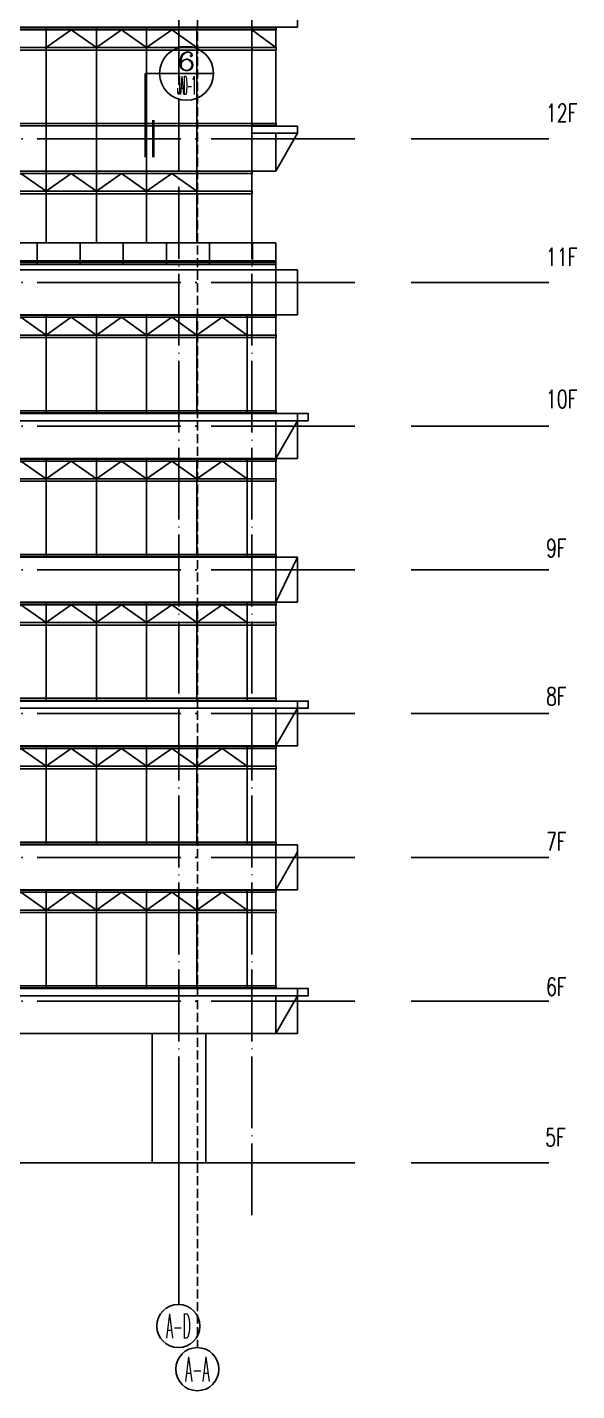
# Model space of a CAD drawing. Extents: x 1980812 to 2578970, y -669191 to 284498.
# Drawn here: x 2520487 to 2535793, y -323333 to -285390 of the extents above; entities that cross this region are included whole.
import ezdxf
from ezdxf.enums import TextEntityAlignment as Align

# ---------------------------------------------------------------- set-up
doc = ezdxf.new("R2010")
doc.units = 0
doc.header["$LTSCALE"] = 1000
doc.header["$MEASUREMENT"] = 0
for name, pattern in [('CONTINOUS', [0]), ('DASH', [0.35, 0.25, -0.1]), ('DOTE', [2.4200000000000004, 2, -0.2, 0.02, -0.2])]:
    doc.linetypes.add(name, pattern=pattern)
for name, color, linetype in [('0-立面(轮廓)', 63, 'CONTINOUS'), ('7-LM结构线、轮廓线', 40, 'Continuous'), ('8', 8, 'Continuous'), ('ALUM', 157, 'Continuous'), ('AXIS', 3, 'Continuous'), ('AXIS_TEXT', 7, 'Continuous'), ('CURTWALL', 2, 'Continuous'), ('DIM_ELEV', 3, 'Continuous'), ('dote', 1, 'DOTE'), ('ELEV-4', 157, 'Continuous'), ('GLASS', 230, 'Continuous'), ('hatch', 8, 'Continuous'), ('PJ', 4, 'Continuous'), ('PUB_DIM', 3, 'Continuous'), ('WALL', 4, 'Continuous'), ('柱网', 1, 'DOTE'), ('节点', 3, 'Continuous')]:
    doc.layers.add(name, color=color, linetype=linetype)
doc.styles.add('_TCH_AXIS', font='COMPLEX', dxfattribs={"bigfont": 'GBCBIG'})
doc.styles.add('COMP', font='COMPLEX.shx', dxfattribs={"bigfont": 'hztxt'})
doc.styles.add('COMPLEX', font='COMPLEX')
doc.styles.add('HZTXTW', font='txtw.shx', dxfattribs={"width": 0.6, "bigfont": 'hztxtw.shx'})

# ---------------------------------------------------------------- blocks, each defined once
blk = doc.blocks.new('_AXISO')
blk.add_circle((2.84e-14, 0), 0.5000000000000001)
at = {"layer": 'AXIS_TEXT', "style": 'COMPLEX', "width": 1.041666666666784}
blk.add_attdef('A', text='', height=0.5600000000000002, dxfattribs=at).set_placement((-0.2499999999999716, -0.2799999999999727), (0.2500000000000853, -0.279999999999859), align=Align.FIT)
blk = doc.blocks.new('A$C2D00731E')
at = {"layer": 'hatch'}
h = blk.add_hatch(dxfattribs=at)
h.set_pattern_fill('PLAST', color=256, scale=30, style=0, double=1)
h.set_pattern_definition([(0, (-1544235.04309187, -1109854.578601893), (0, 95.25), []), (0, (-1544235.04309187, -1109842.672351893), (0, 95.25), []), (0, (-1544235.04309187, -1109830.766101893), (0, 95.25), [])])
h.paths.add_polyline_path([(8450.000229231082, -70.00000314530917), (9850.00022919802, -70.00000314530917), (9850.00022919802, -565.000004848931), (8450.000229231082, -565.000004848931)])
at = {"layer": '0-立面(轮廓)', "color": 2}
blk.add_line((1.465901732444763e-06, -2000.002531990409), (7050.000229232013, -2000.00000089407), dxfattribs=at)
at = {"layer": '8'}
for p, q in [((-9.999999988358468, -15.00000012619421), (-10.00000000139698, -70.00000012665987)), ((1.629814505577087e-08, -15.00000012898818), (-9.999999983701855, -15.00000012665987)), ((2.328306436538696e-09, -70.00000012945384), (-9.999999997671694, -70.00000012712553)), ((0, -15.00000012898818), (0, -1.597218215465546e-07)), ((2.328306436538696e-09, -565.0000018088613), (0, -70.00000012945384)), ((1450.000309366267, -1.597218215465546e-07), (1450.000309366267, -2000.002531990176)), ((2849.999947452918, -3.138557076454163e-07), (2849.999947452918, -2000.002531990409)), ((4250.000229516998, -4.67989593744278e-07), (4250.000229516998, -2000.002531990409)), ((5650.000229231082, -6.221234798431396e-07), (5650.000229231082, -2000.002531990176)), ((7050.000229231082, -7.762573659420013e-07), (7050.000229231082, -2750.000000888249)), ((8450.000229231082, -9.30391252040863e-07), (8450.000229231082, -2750.000001035631)), ((9850.000229231082, -1.084525138139725e-06), (9850.000229231082, -2750.000001183013)), ((11250.00022923108, -1.238659024238586e-06), (11250.00022923108, -2750.000001330394)), ((12650.00022923108, -1.392792910337448e-06), (12650.00022923108, -2750.000001477776)), ((14050.00022923108, -1.54692679643631e-06), (14050.00022923108, -2750.000001625391)), ((15450.00022923108, -1.701060682535172e-06), (15450.00022923108, -2750.000001772773)), ((16850.00022923108, -1.855194568634033e-06), (16850.00022923108, -2750.000001920154)), ((18250.00022923108, -2.009328454732895e-06), (18250.00022923108, -2750.000002067536)), ((19650.00022923108, -2.16369517147541e-06), (19650.00022923108, -2750.000002214918)), ((21050.00022923108, -2.317829057574272e-06), (21050.00022923108, -2750.000002362533)), ((22450.00022923108, -2.471962943673134e-06), (22450.00022923108, -2750.000002509914)), ((23850.00022923108, -2.626096829771996e-06), (23850.00022923108, -2750.000002657296)), ((25250.00022923108, -2.780230715870857e-06), (25250.00022923108, -2750.000002804678)), ((26650.00022923108, -2.934364601969719e-06), (26650.00022923108, -2750.00000295206)), ((28050.00019601453, -3.088498488068581e-06), (28050.00019601453, -2750.000003099442)), ((-9.999999988358468, -565.0000018060673), (-10.00000000139698, -635.0000018060673)), ((1.629814505577087e-08, -565.0000018088613), (-9.999999983701855, -565.000001806533)), ((2.328306436538696e-09, -635.0000018088613), (-9.999999997671694, -635.000001806533)), ((9.313225746154785e-10, -2000.002531990409), (2.328306436538696e-09, -635.0000018088613)), ((1.464970409870148e-06, -2550.001899237279), (7050.000229231082, -2549.999368134886))]:
    blk.add_line(p, q, dxfattribs=at)
for points in [[(2850.000196014531, -565.0000048256479), (2150.000212622806, -70.00000314507633), (1450.000229231082, -565.0000048256479)], [(4250.000196014531, -565.0000048256479), (3550.000212622806, -70.00000314507633), (2850.000229231082, -565.0000048256479)], [(5650.000196014531, -565.0000048256479), (4950.000212622806, -70.00000314507633), (4250.000229231082, -565.0000048256479)], [(7050.000196014531, -565.0000048256479), (6350.000212622806, -70.00000314507633), (5650.000229231082, -565.0000048256479)], [(11250.00019601453, -565.0000048256479), (10550.00021262281, -70.00000314507633), (9850.000229231082, -565.0000048256479)], [(12650.00019601453, -565.0000048256479), (11950.00021262281, -70.00000314507633), (11250.00022923108, -565.0000048256479)], [(14050.00019601453, -565.0000048256479), (13350.00021262281, -70.00000314507633), (12650.00022923108, -565.0000048256479)], [(15450.00019601453, -565.0000048256479), (14750.00021262281, -70.00000314507633), (14050.00022923108, -565.0000048256479)], [(16850.00019601453, -565.0000048256479), (16150.00021262281, -70.00000314507633), (15450.00022923108, -565.0000048256479)], [(18250.00019601453, -565.0000048256479), (17550.00021262281, -70.00000314507633), (16850.00022923108, -565.0000048256479)], [(19650.00019601453, -565.0000048256479), (18950.00021262281, -70.00000314507633), (18250.00022923108, -565.0000048256479)], [(21050.00019601453, -565.0000048256479), (20350.00021262281, -70.00000314507633), (19650.00022923108, -565.0000048256479)], [(22450.00019601453, -565.0000048256479), (21750.00021262281, -70.00000314507633), (21050.00022923108, -565.0000048256479)], [(23850.00019601453, -565.0000048256479), (23150.00021262281, -70.00000314507633), (22450.00022923108, -565.0000048256479)], [(25250.00019601453, -565.0000048256479), (24550.00021262281, -70.00000314507633), (23850.00022923108, -565.0000048256479)], [(26650.00019601453, -565.0000048256479), (25950.00021262281, -70.00000314507633), (25250.00022923108, -565.0000048256479)], [(28050.00019601453, -565.0000048256479), (27350.00021262281, -70.00000314507633), (26650.00022923108, -565.0000048256479)]]:
    blk.add_lwpolyline(points, dxfattribs=at)
at = {"layer": 'ALUM'}
for p, q in [((670.0000039357692, -15.00000314577483), (28849.99996622838, -15.00000314577483)), ((670.0000039357692, -70.00000314530917), (28849.99996622838, -70.00000314507633)), ((670.0000039357692, -565.0000048601069), (28849.99996534083, -565.0000048256479)), ((670.0000039357692, -635.0000048601069), (28849.99996534083, -635.0000048256479)), ((7050.000229231082, -2673.000003150897), (28849.99996618694, -2673.00000315113)), ((7050.000229231082, -2730.00000315113), (28849.99996618694, -2730.00000315113))]:
    blk.add_line(p, q, dxfattribs=at)
at = {"layer": 'CURTWALL'}
for p, q in [((1150.000229192432, -2000.000000895001), (1150.000229271129, -2599.999368137214)), ((2350.000229192432, -2000.000000895001), (2350.000229271129, -2599.999368137214)), ((3550.000229192432, -2000.000000895234), (3550.000229271129, -2599.999368136982)), ((4750.000281972811, -2000.000000895467), (4750.00028599333, -2599.999368136982)), ((5950.000229192432, -2000.000000895699), (5950.000229271129, -2599.999368136749))]:
    blk.add_line(p, q, dxfattribs=at)
at = {"layer": 'ELEV-4'}
blk.add_line((7050.000229231082, -2080.00000080606), (7050.000229231082, -2749.997468957677), dxfattribs=at)
at = {"layer": 'GLASS', "color": 2}
for p, q in [((1.464970409870148e-06, -2500.001899237279), (7050.000229231082, -2499.999368134886)), ((1.464970409870148e-06, -2600.001899237279), (7050.000229231082, -2599.999368134886))]:
    blk.add_line(p, q, dxfattribs=at)
at = {"layer": 'WALL', "color": 2}
for p, q in [((660.0000039460137, -15.00000012619421), (660.0000039329752, -70.00000012665987)), ((670.0000039506704, -15.00000012898818), (660.0000039506704, -15.00000012665987)), ((670.0000039367005, -70.00000012945384), (660.0000039367005, -70.00000012712553)), ((670.0000039343722, -15.00000012898818), (670.0000039343722, -1.597218215465546e-07)), ((670.0000039367005, -565.0000018088613), (670.0000039348379, -70.00000012945384)), ((7040.000229240861, -15.00000012619421), (7040.000229227822, -70.00000012665987)), ((7050.000229245517, -15.00000012898818), (7040.000229245517, -15.00000012665987)), ((7050.000229231548, -70.00000012945384), (7040.000229231548, -70.00000012712553)), ((7050.000229229219, -15.00000012898818), (7050.000229229219, -1.597218215465546e-07)), ((7050.000229231548, -565.0000018088613), (7050.000229229219, -70.00000012945384)), ((28849.99996534176, -15.00000314577483), (28849.99996534176, -3.176508471369743e-06)), ((28849.99996532593, -15.00000314577483), (28859.99996532593, -15.00000314344652)), ((28849.9999653399, -565.0000048256479), (28849.99996534176, -70.00000314624049)), ((28849.9999653399, -70.00000314624049), (28859.9999653399, -70.00000314391218)), ((28859.99996533059, -15.00000314298086), (28859.99996534362, -70.00000314344652)), ((660.0000039460137, -565.0000018060673), (660.0000039329752, -635.0000018060673)), ((670.0000039506704, -565.0000018088613), (660.0000039506704, -565.000001806533)), ((670.0000039367005, -635.0000018088613), (660.0000039367005, -635.000001806533)), ((670.0000039385632, -2000.002291446319), (670.0000039367005, -635.0000018088613)), ((7040.000229240861, -565.0000018060673), (7040.000229227822, -635.0000018060673)), ((7050.000229245517, -565.0000018088613), (7040.000229245517, -565.000001806533)), ((7050.000229231548, -635.0000018088613), (7040.000229231548, -635.000001806533)), ((7050.000229230151, -2673.000000135042), (7050.000229231548, -635.0000018088613)), ((28849.99996532593, -565.0000048256479), (28859.99996532593, -565.0000048233196)), ((28849.99996534083, -2673.000003151828), (28849.9999653399, -635.0000048256479)), ((28849.9999653399, -635.0000048256479), (28859.9999653399, -635.0000048233196)), ((28859.99996533059, -565.000004822854), (28859.99996534362, -635.000004822854)), ((7050.000229231082, -2749.997468956746), (7050.000229232013, -2000.00000089407)), ((28849.99996661535, -2673.000003151828), (28859.99996661535, -2673.0000031495)), ((28849.99996617157, -2673.00000315113), (28859.99996617157, -2673.000003148802)), ((28849.99996534083, -2750.00000318815), (28849.99996534083, -2730.000003151828)), ((28849.99996662932, -2730.000003151828), (28859.99996662932, -2730.0000031495)), ((28849.99996618554, -2730.00000315113), (28859.99996618554, -2730.000003148802)), ((28859.99996662047, -2673.000003149034), (28859.99996663351, -2730.000003149034)), ((28859.99996617623, -2673.000003148336), (28859.99996618927, -2730.000003148336))]:
    blk.add_line(p, q, dxfattribs=at)
blk.add_lwpolyline([(7050.000229231082, -2599.999368134886), (6.387475878000259e-06, -2600.001899237279), (6.387475878000259e-06, -2750.002532153158), (7050.000229231082, -2750.000001050765)], close=True, dxfattribs=at)
blk = doc.blocks.new('_index')
blk.add_line((-0.5, 0), (0.5, 0))
blk.add_circle((0, 0), 0.5)
at = {"style": 'COMP'}
for tag, width, p, p2 in [('1', 2.333333333333333, (-0.17, 0.05), (0.17, 0.05)), ('-', 1.166666666666667, (-0.17, -0.39), (0.17, -0.39))]:
    blk.add_attdef(tag, text='', height=0.34, dxfattribs=dict(at, width=width)).set_placement(p, p2, align=Align.FIT)
blk = doc.blocks.new('A$C3955716C')
at = {"layer": '节点'}
blk.add_line((22361.39004988875, 23483.57855986196), (22361.39004988875, 25817.65939441111), dxfattribs=at)
at = {"layer": '节点', "ltscale": 0.5}
blk.add_line((22361.39004988875, 25817.65939441111), (22761.90494860196, 25817.65939379981), dxfattribs=at)
at = {"layer": '节点', "ltscale": 0.5, "const_width": 74.99999999999997}
blk.add_lwpolyline([(22586.39004988875, 23483.57855986196), (22586.39004988875, 24516.42143662318)], dxfattribs=at)
at = {"layer": '节点', "ltscale": 0.5}
ref = blk.add_blockref('_index', (23511.90494863968, 25817.6593926551), dxfattribs=dict(at, xscale=1500.000000075524, yscale=1500.000000075524, zscale=1500.000000075524))
ref.add_attrib('1', '6', dxfattribs={"layer": '0', "height": 510.0000000255003, "rotation": 359.9999999998692, "style": 'COMP', "width": 1.500000000001696}).set_placement((23256.90494862851, 25892.65939265789), (23766.90494865458, 25892.65939265673), align=Align.FIT)
ref.add_attrib('-', 'JAD-1', dxfattribs={"layer": '0', "height": 510.0000000255003, "style": 'COMP', "width": 0.2258064516123339}).set_placement((23256.90494862851, 25232.65939262506), (23766.90494865272, 25232.65939262506), align=Align.FIT)

msp = doc.modelspace()

# ---------------------------------------------------------------- linework, layer by layer
at = {"layer": '0-立面(轮廓)', "color": 2}
for p, q in [((2528012.34749604, -285390.423797806), (2528012.347496022, -284490.4237977427)), ((2498562.347621583, -285390.4237952698), (2528012.34749604, -285390.423797806)), ((2527412.347573475, -285405.4237948915), (2527412.347573483, -285390.4237970463)), ((2527422.347573786, -285405.4237948891), (2527412.347573178, -285405.4237948915)), ((2527412.347573183, -285955.4237973359), (2527412.347573447, -285460.423794891)), ((2527422.347573784, -285460.4237948896), (2527412.347573174, -285460.4237948912)), ((2527422.347573785, -285460.4237948891), (2527422.347573786, -285405.4237948891)), ((2527412.347573527, -285955.4238034901), (2527422.347573526, -285955.4238034927)), ((2527422.347573786, -285955.4237973336), (2527412.347573178, -285955.4237973359)), ((2527412.347573484, -286025.4238035188), (2527412.347573482, -288063.423794871)), ((2527412.347573527, -286025.4238034901), (2527422.347573526, -286025.4238034927)), ((2527422.347573784, -286025.4237973357), (2527412.347573174, -286025.4237973373)), ((2527422.347573531, -285955.4238034922), (2527422.347573531, -286025.4238034924)), ((2527422.347573785, -286025.4237973352), (2527422.347573786, -285955.4237973336)), ((2528012.347505413, -288140.4237983944), (2526742.347489472, -288140.4237967876)), ((2528012.347505413, -288340.4237983944), (2526742.347489472, -288340.4237967876)), ((2527422.34757378, -288063.4237948686), (2527412.347573172, -288063.423794871)), ((2527412.347573482, -288120.423794871), (2527412.347573482, -288140.4237970612)), ((2527412.347573172, -288140.4237970579), (2527412.347573173, -288120.423794871)), ((2527422.347573779, -288120.4237948693), (2527412.347573169, -288120.423794871)), ((2527412.347552111, -288490.4237993201), (2527412.347552108, -288340.4237976354)), ((2527422.34757378, -288120.4237948689), (2527422.34757378, -288063.4237948686)), ((2528012.347505413, -288340.4237983944), (2528012.347505413, -288140.4237983944)), ((2527412.347552111, -288490.4237985699), (2527412.347552111, -289390.4237951974)), ((2526742.347489472, -289390.4237951974), (2527412.347552111, -289390.4237951974)), ((2498562.347594742, -291390.4263273298), (2527412.347563687, -291390.423798519)), ((2497962.347594871, -292140.4237954437), (2528012.347553923, -292140.4237985788)), ((2527412.347563708, -293390.423798518), (2527412.347563686, -292140.4237985171)), ((2528012.347553884, -292490.4237986396), (2528012.347553923, -292140.4237985788)), ((2528012.347553799, -293390.4237986186), (2528012.347553885, -292490.4237986235)), ((2497962.347594835, -293390.4237952605), (2528012.347553799, -293390.4237986186)), ((2497662.34763527, -296140.4237953774), (2528012.347495352, -296140.4237985855)), ((2528012.347495352, -296140.4237985855), (2528012.347495377, -296340.4237985855)), ((2528012.347495333, -296340.4237985855), (2528012.347495352, -296140.4237985855)), ((2497662.347635248, -296340.4237953774), (2528012.347495331, -296340.4237985855)), ((2527412.347495391, -296490.4237985576), (2527412.347495406, -296340.4237985231)), ((2527412.347495319, -296490.4237985152), (2527412.347495336, -296340.4237985224)), ((2527412.347495306, -297390.4237985525), (2527412.347495391, -296490.4237985578)), ((2527412.347495233, -297390.4237985103), (2527412.347495319, -296490.4237985152)), ((2497962.347634813, -297390.4237952607), (2527412.347495306, -297390.4237985525)), ((2497962.347633932, -300140.4237953769), (2527412.347556893, -300140.4237985928)), ((2527412.347556853, -300490.4237985876), (2527412.347556893, -300140.4237985928)), ((2527412.347556325, -301390.4237985637), (2527412.34755641, -300490.4237985688)), ((2527412.347556747, -301390.4237986007), (2527412.347556834, -300490.4237986056)), ((2497962.347633933, -301390.4237952717), (2527412.347556325, -301390.4237985637)), ((2497662.347633512, -304140.4237953557), (2528012.347494942, -304140.4237986684)), ((2528012.347494919, -304340.4237986684), (2528012.347494942, -304140.4237986724)), ((2528012.347495333, -304340.4237986684), (2528012.347495352, -304140.4237986684)), ((2497662.347633493, -304340.4237953557), (2528012.347494919, -304340.4237986684)), ((2527412.347494902, -304490.4237985988), (2527412.347494918, -304340.4237986039)), ((2527412.347495319, -304490.4237985979), (2527412.347495336, -304340.4237986051)), ((2527412.347495253, -305390.4237985534), (2527412.347495337, -304490.4237985588)), ((2527412.347495233, -305390.423798593), (2527412.347495319, -304490.4237985979)), ((2497962.347633933, -305390.4237952617), (2527412.347495253, -305390.4237985534)), ((2497962.347633954, -308140.4237953781), (2527412.347556847, -308140.4237985939)), ((2527412.347556807, -308490.4237985888), (2527412.347556847, -308140.4237985939)), ((2527412.34755672, -309390.4237985539), (2527412.347556807, -308490.4237985585)), ((2497962.347633933, -309390.4237952617), (2527412.34755672, -309390.4237985539)), ((2523962.347531399, -313390.4237981464), (2523962.347531029, -316990.4237934395)), ((2525462.3475314, -313390.4237983122), (2525462.347531029, -316990.4237934703))]:
    msp.add_line(p, q, dxfattribs=at)
for points in [[(2526742.347489472, -288065.4237976593), (2526742.347489458, -286025.4237971543), (2526752.347490069, -286025.4237971522), (2526752.34749007, -285955.4237971506), (2526742.347489472, -285955.4237971529), (2526742.347489162, -285460.4237954931), (2526752.347489773, -285460.423795491), (2526752.347489774, -285405.423795491), (2526742.347489166, -285405.4237954933), (2526742.347489472, -285390.4237976482)], [(2526752.347489145, -289460.4237951683), (2526752.347489147, -289390.423797243), (2526742.347488188, -289390.4237980698), (2526742.347489472, -288490.4237976477), (2526742.347489467, -288135.4237969012), (2526752.347490077, -288135.4237968989), (2526752.347490083, -288065.423797657)], [(2528012.347505413, -288340.4237983944), (2527412.347552111, -289390.4237951974)], [(2528012.347495352, -296140.4237985855), (2528312.347495352, -296140.4237986144), (2528312.347495333, -296340.4237986144), (2528012.347495333, -296340.4237985855)], [(2528012.347495333, -296340.4237985855), (2527412.347495233, -297390.4237985103)], [(2527412.347556872, -300140.423798641), (2528012.347556872, -300140.423798701), (2528012.347556747, -301390.4237986659), (2527412.347556747, -301390.4237986007)], [(2527412.347556747, -301390.4237986007), (2528012.347556872, -300140.4237987061)], [(2528012.347495352, -304140.4237986684), (2528312.347495352, -304140.4237986971), (2528312.347495333, -304340.4237986971), (2528012.347495333, -304340.4237986684)], [(2528012.347495333, -304340.4237986684), (2527412.347495233, -305390.423798593)], [(2527412.347556845, -308140.4237985939), (2528012.347556845, -308140.423798654), (2528012.34755672, -309390.4237986191), (2527412.34755672, -309390.4237985539)], [(2527412.34755672, -309390.4237985539), (2528012.347556845, -308340.4237986591)]]:
    msp.add_lwpolyline(points, dxfattribs=at)
for points in [[(2528012.347495333, -296340.4237985855), (2527412.347495233, -296340.4237985855), (2527412.347495233, -297390.4237985103), (2528012.347495333, -297390.4237985103)], [(2528012.347495333, -304340.4237986684), (2527412.347495233, -304340.4237986684), (2527412.347495233, -305390.423798593), (2528012.347495333, -305390.423798593)]]:
    msp.add_lwpolyline(points, close=True, dxfattribs=at)
at = {"layer": '7-LM结构线、轮廓线', "color": 2}
msp.add_lwpolyline([(2526742.347488189, -289955.4238027732), (2526742.347488189, -289460.4237959969), (2526742.347488193, -289955.4238027735), (2526752.347489147, -289955.4238027746), (2526752.347489145, -290025.4238006999), (2526742.347488189, -290025.4238006999), (2526742.347488189, -291390.4263273296), (2526742.347488189, -290025.4238006999)], dxfattribs=at)
at = {"layer": '8'}
for p, q in [((2521012.347564399, -291390.4263273296), (2521012.347564399, -285390.4237971646)), ((2522412.347564399, -291390.4263273296), (2522412.347564399, -285390.4237972826)), ((2523812.347564399, -291390.4263273296), (2523812.347564399, -285390.4237974009)), ((2525212.347564399, -291390.4263273296), (2525212.347564399, -285390.4237975189)), ((2498562.347594741, -291940.4256945767), (2527412.347563686, -291940.4231657598))]:
    msp.add_line(p, q, dxfattribs=at)
for points in [[(2522412.347788371, -285955.423797152), (2521712.347804979, -285460.4237954915), (2521012.347821587, -285955.423797152)], [(2523812.347788371, -285955.423797152), (2523112.347804979, -285460.4237954915), (2522412.347821587, -285955.423797152)], [(2525212.347788371, -285955.423797152), (2524512.347804979, -285460.4237954915), (2523812.347821587, -285955.423797152)], [(2527412.347797154, -285955.4237983245), (2526742.347489162, -285460.4237954931)], [(2521012.34778709, -289955.4238001613), (2520312.347803698, -289460.4237980696), (2519612.347820306, -289955.4238001613)], [(2522412.34778709, -289955.4238001613), (2521712.347803698, -289460.4237980696), (2521012.347820306, -289955.4238001613)], [(2523812.34778709, -289955.4238001613), (2523112.347803698, -289460.4237980696), (2522412.347820306, -289955.4238001613)], [(2525212.34778709, -289955.4238001613), (2524512.347803698, -289460.4237980696), (2523812.347820306, -289955.4238001613)]]:
    msp.add_lwpolyline(points, dxfattribs=at)
at = {"layer": 'ALUM'}
for p, q in [((2519612.347563798, -285405.4237933368), (2527412.347573314, -285405.4237933368)), ((2519612.347564104, -285460.4237954915), (2527412.347573314, -285460.4237954915)), ((2519612.347564399, -285955.4237971529), (2527412.347573314, -285955.4237971529)), ((2519612.347564399, -286025.4237971527), (2527412.347573314, -286025.4237971527)), ((2519612.347564398, -288065.4237969012), (2526742.347489467, -288065.4237969012)), ((2519612.347564398, -288135.4237969012), (2526742.347489467, -288135.4237969012)), ((2526742.347489471, -288065.4237929757), (2527412.347573483, -288065.4237929757)), ((2526752.347490078, -288122.4237929757), (2527412.347573483, -288122.4237929757)), ((2519612.347564399, -289390.4237980698), (2526742.347488188, -289390.4237980698)), ((2519612.347564399, -289460.4237980696), (2526742.347488189, -289460.4237980696)), ((2499232.34759723, -289955.4238001958), (2526742.347488191, -289955.4238001623)), ((2499232.34759723, -290025.4238001958), (2526742.347488191, -290025.4238001623))]:
    msp.add_line(p, q, dxfattribs=at)
at = {"layer": 'AXIS'}
msp.add_line((2524712.347560513, -314590.0977748793), (2524712.347561181, -320932.6871343434), dxfattribs=at)
msp.add_line((2524712.347560513, -314590.0977748793), (2524712.347561181, -320932.6871343434), dxfattribs=at)
at = {"layer": 'CURTWALL'}
for p, q in [((2520762.34756366, -291390.4237985492), (2520762.347563738, -291990.4231657924)), ((2521962.34756366, -291390.4237985495), (2521962.347563738, -291990.4231657921)), ((2523162.34756366, -291390.4237985499), (2523162.347563738, -291990.4231657921)), ((2524362.34756366, -291390.4237985502), (2524362.347563738, -291990.4231657919)), ((2525562.34761644, -291390.4237985504), (2525562.347620461, -291990.4231657919)), ((2526762.34756366, -291390.4237985506), (2526762.347563738, -291990.4231657917))]:
    msp.add_line(p, q, dxfattribs=at)
at = {"layer": 'dote'}
for p, q in [((2524712.347531287, -318449.7835415055), (2524712.347521806, -227415.9404039802)), ((2526742.347531287, -318449.7835415055), (2526742.347521806, -227415.9404039802))]:
    msp.add_line(p, q, dxfattribs=at)
at = {"layer": 'dote', "linetype": 'DASH'}
msp.add_line((2525232.347531573, -227415.9404039802), (2525232.347531575, -322132.6871340082), dxfattribs=at)
at = {"layer": 'ELEV-4'}
msp.add_line((2527412.347563686, -291470.4237984309), (2527412.347563686, -292140.4212665826), dxfattribs=at)
at = {"layer": 'GLASS', "color": 2}
for p, q in [((2498562.347594741, -291890.4256945767), (2527412.347563686, -291890.4231657598)), ((2498562.347594741, -291990.4256945767), (2527412.347563686, -291990.4231657598))]:
    msp.add_line(p, q, dxfattribs=at)
at = {"layer": 'PJ'}
for points, const_width in [([(2528012.347458298, -284140.423798536), (2528012.34749604, -285390.423797806), (2527412.347573483, -285390.4237970463), (2527412.347570004, -288140.4237976354), (2528012.347505413, -288140.4237983944), (2528012.347505413, -288340.4237983944), (2527412.347552111, -289390.4237951974), (2526742.347488189, -289390.4237959969), (2526742.347488189, -291390.4263273296), (2527412.347563708, -291390.4263273296), (2527412.347563686, -292140.4237985171), (2528012.347553923, -292140.4237985788), (2528012.347553799, -293390.4237986186), (2527412.347563708, -293390.4237986291), (2527412.347557287, -296140.4237985222), (2528312.347495352, -296140.4237986144), (2528312.347495333, -296340.4237986144), (2528012.347495333, -296340.4237985855), (2528012.347495333, -297390.4237985103), (2527412.347495233, -297390.4237984528), (2527412.347556872, -300140.423798641), (2528012.347556872, -300140.423798701), (2528012.347556737, -301390.4237986659), (2527412.347556747, -301390.4237986007), (2527412.347556448, -304140.423798603), (2528312.347495352, -304140.4237986971), (2528312.347495333, -304340.4237986971), (2528012.347495333, -304340.4237986684), (2528012.347495333, -305390.423798593), (2527412.347495233, -305390.4237985357), (2527412.347494932, -308140.4237985939), (2528012.347556845, -308140.423798654), (2528012.34755672, -309390.4237986191), (2527412.34755672, -309390.4237985539), (2527412.347556429, -312140.4237985287), (2528312.347495352, -312140.4237986214), (2528312.347495333, -312340.4237986214), (2528012.347495333, -312340.4237985925), (2528012.347495333, -313390.4237985171), (2525462.3475314, -313390.4237983122), (2525462.3475314, -316990.4237942405)], 20), ([(2495561.628463425, -316990.4238436229), (2529335.218284068, -316990.4238116255)], 50)]:
    msp.add_lwpolyline(points, dxfattribs=dict(at, const_width=const_width))
at = {"layer": 'PUB_DIM'}
for p, q in [((2531182.874288741, -288490.4238441011), (2535012.242244137, -288490.4238441011)), ((2531182.874288301, -292490.4238441007), (2535012.242243697, -292490.4238441007)), ((2531182.87428786, -296490.4238441004), (2535012.242243256, -296490.4238441004)), ((2531182.87428742, -300490.4238440997), (2535012.242242816, -300490.4238440997)), ((2531182.874286979, -304490.4238441002), (2535012.242242375, -304490.4238441002)), ((2531182.874286043, -308490.4238441002), (2535012.242241439, -308490.4238441002)), ((2531182.874286098, -312490.4238440993), (2535012.242241494, -312490.4238440993)), ((2531182.87428535, -316990.4238444923), (2535012.242240746, -316990.4238444923))]:
    msp.add_line(p, q, dxfattribs=at)
at = {"layer": 'WALL', "color": 2}
for p, q in [((2527412.347563686, -292140.4212665816), (2527412.347563687, -291390.423798519)), ((2527422.347558127, -308063.4237984607), (2527422.34755814, -308120.4237984607)), ((2527422.347557683, -308063.4237984603), (2527422.347557696, -308120.4237984603)), ((2527412.347556847, -308140.4237984999), (2527412.347556847, -308120.4237984635)), ((2527412.347558136, -308120.4237984635), (2527422.347558136, -308120.4237984612)), ((2527412.347557692, -308120.4237984631), (2527422.347557692, -308120.4237984607)), ((2497662.347644185, -312140.4237953781), (2528012.347495352, -312140.4237985925)), ((2528012.347495333, -312340.4237985925), (2528012.347495352, -312140.4237985925)), ((2497662.347644185, -312340.4237953781), (2528012.347495333, -312340.4237985925)), ((2527412.347495233, -313390.4237985171), (2527412.347495319, -312490.4237985217)), ((2497962.347633473, -313390.4237952617), (2527412.347495233, -313390.4237985171))]:
    msp.add_line(p, q, dxfattribs=at)
for points in [[(2527412.347563686, -291990.4231657598), (2498562.347599664, -291990.4256945767), (2498562.347599664, -292140.4263274926), (2527412.347563686, -292140.4237986756)], [(2528012.347495333, -312340.4237985925), (2527412.347495233, -312340.4237985925), (2527412.347495233, -313390.4237985171), (2528012.347495333, -313390.4237985171)]]:
    msp.add_lwpolyline(points, close=True, dxfattribs=at)
for points in [[(2528012.347495352, -312140.4237985925), (2528312.347495352, -312140.4237986214), (2528312.347495333, -312340.4237986214), (2528012.347495333, -312340.4237985925)], [(2528012.347495333, -312340.4237985925), (2527412.347495233, -313390.4237985171)]]:
    msp.add_lwpolyline(points, dxfattribs=at)
at = {"layer": '柱网', "ltscale": 2}
for p, q in [((2529607.874294255, -288490.4238458606), (2497053.202047203, -288490.4238423032)), ((2529607.874294255, -292490.4238467044), (2497053.202047203, -292490.423843147)), ((2529607.874294255, -296490.4238467044), (2497053.202047203, -296490.423843147)), ((2529607.874294255, -300490.4238467154), (2497053.202047204, -300490.4238431582)), ((2529607.874294255, -304490.4238467154), (2497053.202047203, -304490.4238431582)), ((2529607.874294255, -308490.4238467056), (2497053.202047203, -308490.4238431479)), ((2529607.874294255, -312490.4238467056), (2497053.202047203, -312490.4238431479)), ((2529607.874294255, -316990.4238467056), (2497053.202047203, -316990.4238431484))]:
    msp.add_line(p, q, dxfattribs=at)

# ---------------------------------------------------------------- block references
at = {"layer": 'ALUM'}
for p in [(2498562.347591946, -293390.4237953266), (2498562.347591946, -297390.4237953268), (2498562.347591505, -301390.4237953378), (2498562.347591066, -305390.4237953278), (2498562.347590611, -309390.4237953278)]:
    msp.add_blockref('A$C2D00731E', p, dxfattribs=at)
at = {"layer": 'AXIS'}
ref = msp.add_blockref('_AXISO', (2524695.798321162, -321532.0012649379), dxfattribs=dict(at, xscale=-1200, yscale=1200, zscale=1200))
ref.add_attrib('A', 'A-D', dxfattribs={"layer": 'AXIS_TEXT', "height": 678.8225099390856, "style": '_TCH_AXIS', "width": 0.3281249999998866}).set_placement((2524356.387066194, -321871.4125199078), (2525035.209576133, -321871.4125199078), align=Align.FIT)
ref = msp.add_blockref('_AXISO', (2525224.021085776, -322732.6293564762), dxfattribs=dict(at, xscale=1200, yscale=1200, zscale=1200))
ref.add_attrib('A', 'A-A', dxfattribs={"layer": 'AXIS_TEXT', "height": 678.8225099390856, "style": '_TCH_AXIS', "width": 0.3230769230768115}).set_placement((2524884.609830807, -323072.0406114457), (2525563.432340746, -323072.0406114457), align=Align.FIT)
at = {"layer": 'PJ'}
msp.add_blockref('A$C3955716C', (2501412.347537659, -312490.4238436243), dxfattribs=at)

# ---------------------------------------------------------------- texts
at = {"layer": 'DIM_ELEV', "color": 7, "style": 'HZTXTW', "width": 0.7}
for s, p in [('12F', (2534938.000965033, -288024.8939283821)), ('11F', (2534938.000965032, -292032.8939283821)), ('10F', (2534938.000965032, -295986.8939283821)), ('9F', (2534938.000965032, -300136.3939283821)), ('8F', (2534938.000965031, -304259.3939283821)), ('7F', (2534938.000965031, -308300.3939283823)), ('6F', (2534938.000965031, -312341.8939283823)), ('5F', (2534914.000965031, -316531.3939283823))]:
    msp.add_text(s, height=500, dxfattribs=at).set_placement(p)

doc.saveas('drawing.dxf')
